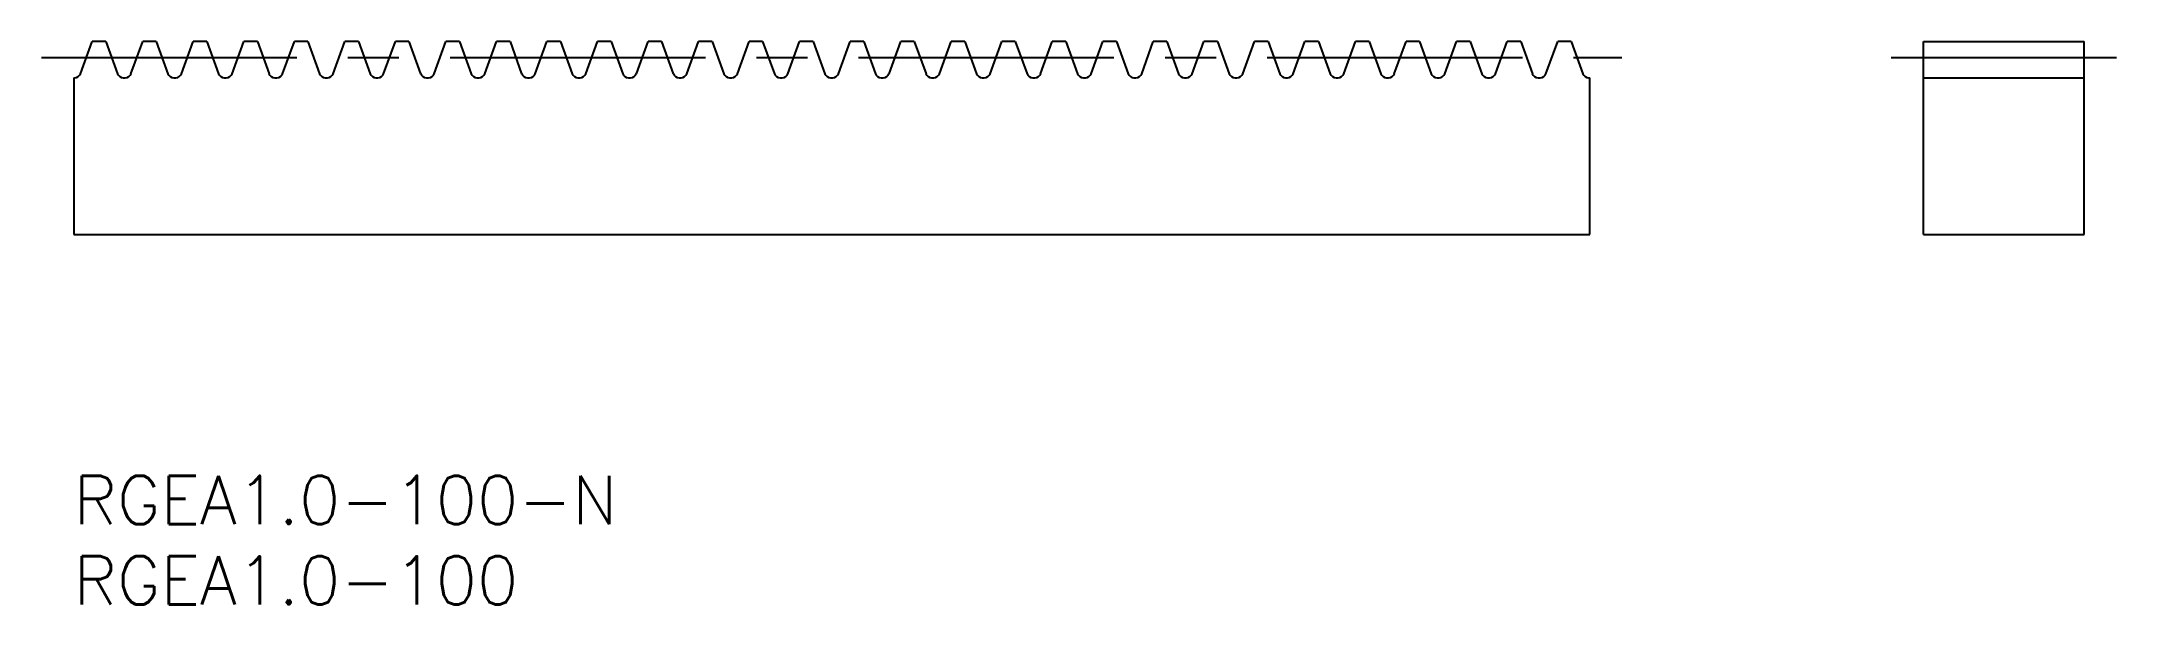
# Model space of a CAD drawing. Extents: x -2 to 127, y -8 to 27.
import ezdxf

# ---------------------------------------------------------------- set-up
doc = ezdxf.new("R2010")
doc.units = 0
doc.header["$LTSCALE"] = 0.5
doc.linetypes.add('CENTER', pattern=[50.8, 31.75, -6.35, 6.35, -6.35])
for name, color, linetype in [('MSM_CENTER', 1, 'CENTER'), ('MSM_CONTINUOUS', 7, 'CONTINUOUS'), ('MSM_PART_NUMBER', 7, 'CONTINUOUS')]:
    doc.layers.add(name, color=color, linetype=linetype)
doc.styles.get("Standard").update_dxf_attribs({"font": 'txt.shx', "height": 3, "bigfont": 'bigfont.shx'})

# ---------------------------------------------------------------- blocks, each defined once
blk = doc.blocks.new('*U3')
at = {"layer": 'MSM_PART_NUMBER'}
blk.add_text('RGEA1.0-100-N', height=3, dxfattribs=at).set_placement((0, -3))
blk = doc.blocks.new('*U4')
at = {"layer": 'MSM_PART_NUMBER'}
blk.add_text('RGEA1.0-100', height=3, dxfattribs=at).set_placement((0, -8))

msp = doc.modelspace()

# ---------------------------------------------------------------- linework, layer by layer
at = {"layer": 'MSM_CENTER'}
for p, q in [((-2, 26), (96.25, 26)), ((113, 26), (127, 26))]:
    msp.add_line(p, q, dxfattribs=at)
at = {"layer": 'MSM_CONTINUOUS'}
for p, q in [((0.42, 25), (1.15, 27)), ((1.99, 27), (1.15, 27)), ((1.99, 27), (2.72, 25)), ((3.56, 25), (4.29, 27)), ((5.13, 27), (4.29, 27)), ((5.13, 27), (5.86, 25)), ((6.71, 25), (7.43, 27)), ((8.28, 27), (7.43, 27)), ((8.28, 27), (9, 25)), ((9.85, 25), (10.58, 27)), ((11.42, 27), (10.58, 27)), ((11.42, 27), (12.15, 25)), ((12.99, 25), (13.72, 27)), ((14.56, 27), (13.72, 27)), ((14.56, 27), (15.29, 25)), ((16.13, 25), (16.86, 27)), ((17.7, 27), (16.86, 27)), ((17.7, 27), (18.43, 25)), ((19.27, 25), (20, 27)), ((20.84, 27), (20, 27)), ((20.84, 27), (21.57, 25)), ((22.41, 25), (23.14, 27)), ((23.98, 27), (23.14, 27)), ((23.98, 27), (24.71, 25)), ((25.56, 25), (26.28, 27)), ((27.13, 27), (26.28, 27)), ((27.13, 27), (27.85, 25)), ((28.7, 25), (29.42, 27)), ((30.27, 27), (29.42, 27)), ((30.27, 27), (31, 25)), ((31.84, 25), (32.57, 27)), ((33.41, 27), (32.57, 27)), ((33.41, 27), (34.14, 25)), ((34.98, 25), (35.71, 27)), ((36.55, 27), (35.71, 27)), ((36.55, 27), (37.28, 25)), ((38.12, 25), (38.85, 27)), ((39.69, 27), (38.85, 27)), ((39.69, 27), (40.42, 25)), ((41.26, 25), (41.99, 27)), ((42.83, 27), (41.99, 27)), ((42.83, 27), (43.56, 25)), ((44.4, 25), (45.13, 27)), ((45.98, 27), (45.13, 27)), ((45.98, 27), (46.7, 25)), ((47.55, 25), (48.27, 27)), ((49.12, 27), (48.27, 27)), ((49.12, 27), (49.85, 25)), ((50.69, 25), (51.42, 27)), ((52.26, 27), (51.42, 27)), ((52.26, 27), (52.99, 25)), ((53.83, 25), (54.56, 27)), ((55.4, 27), (54.56, 27)), ((55.4, 27), (56.13, 25)), ((56.97, 25), (57.7, 27)), ((58.54, 27), (57.7, 27)), ((58.54, 27), (59.27, 25)), ((60.11, 25), (60.84, 27)), ((61.68, 27), (60.84, 27)), ((61.68, 27), (62.41, 25)), ((63.25, 25), (63.98, 27)), ((64.83, 27), (63.98, 27)), ((64.83, 27), (65.55, 25)), ((66.4, 25), (67.12, 27)), ((67.97, 27), (67.12, 27)), ((67.97, 27), (68.69, 25)), ((69.54, 25), (70.27, 27)), ((71.11, 27), (70.27, 27)), ((71.11, 27), (71.84, 25)), ((72.68, 25), (73.41, 27)), ((74.25, 27), (73.41, 27)), ((74.25, 27), (74.98, 25)), ((75.82, 25), (76.55, 27)), ((77.39, 27), (76.55, 27)), ((77.39, 27), (78.12, 25)), ((78.96, 25), (79.69, 27)), ((80.53, 27), (79.69, 27)), ((80.53, 27), (81.26, 25)), ((82.1, 25), (82.83, 27)), ((83.67, 27), (82.83, 27)), ((83.67, 27), (84.4, 25)), ((85.25, 25), (85.97, 27)), ((86.82, 27), (85.97, 27)), ((86.82, 27), (87.54, 25)), ((88.39, 25), (89.12, 27)), ((89.96, 27), (89.12, 27)), ((89.96, 27), (90.69, 25)), ((91.53, 25), (92.26, 27)), ((93.1, 27), (92.26, 27)), ((93.1, 27), (93.83, 25)), ((115, 27), (125, 27)), ((115, 15), (115, 27)), ((125, 15), (125, 27)), ((0, 24.75), (0.07, 24.75)), ((0, 24.75), (0, 15)), ((3.08, 24.75), (3.21, 24.75)), ((6.22, 24.75), (6.35, 24.75)), ((9.36, 24.75), (9.49, 24.75)), ((12.5, 24.75), (12.63, 24.75)), ((15.64, 24.75), (15.77, 24.75)), ((18.79, 24.75), (18.91, 24.75)), ((21.93, 24.75), (22.06, 24.75)), ((25.07, 24.75), (25.2, 24.75)), ((28.21, 24.75), (28.34, 24.75)), ((31.35, 24.75), (31.48, 24.75)), ((34.49, 24.75), (34.62, 24.75)), ((37.64, 24.75), (37.76, 24.75)), ((40.78, 24.75), (40.91, 24.75)), ((43.92, 24.75), (44.05, 24.75)), ((47.06, 24.75), (47.19, 24.75)), ((50.2, 24.75), (50.33, 24.75)), ((53.34, 24.75), (53.47, 24.75)), ((56.49, 24.75), (56.61, 24.75)), ((59.63, 24.75), (59.76, 24.75)), ((62.77, 24.75), (62.9, 24.75)), ((65.91, 24.75), (66.04, 24.75)), ((69.05, 24.75), (69.18, 24.75)), ((72.19, 24.75), (72.32, 24.75)), ((75.34, 24.75), (75.46, 24.75)), ((78.48, 24.75), (78.61, 24.75)), ((81.62, 24.75), (81.75, 24.75)), ((84.76, 24.75), (84.89, 24.75)), ((87.9, 24.75), (88.03, 24.75)), ((91.04, 24.75), (91.17, 24.75)), ((94.18, 24.75), (94.25, 24.75)), ((94.25, 15), (94.25, 24.75)), ((115, 24.75), (125, 24.75)), ((0, 15), (94.25, 15)), ((115, 15), (125, 15))]:
    msp.add_line(p, q, dxfattribs=at)
for centre, start, end in [((0.07, 25.13), 270, 340), ((3.08, 25.13), 200, 270), ((3.21, 25.13), 270, 340), ((6.22, 25.13), 200, 270), ((6.35, 25.13), 270, 340), ((9.36, 25.13), 200, 270), ((9.49, 25.13), 270, 340), ((12.5, 25.13), 200, 270), ((12.63, 25.13), 270, 340), ((15.64, 25.13), 200, 270), ((15.77, 25.13), 270, 340), ((18.79, 25.13), 200, 270), ((18.91, 25.13), 270, 340), ((21.93, 25.13), 200, 270), ((22.06, 25.13), 270, 340), ((25.07, 25.13), 200, 270), ((25.2, 25.13), 270, 340), ((28.21, 25.13), 200, 270), ((28.34, 25.13), 270, 340), ((31.35, 25.13), 200, 270), ((31.48, 25.13), 270, 340), ((34.49, 25.13), 200, 270), ((34.62, 25.13), 270, 340), ((37.64, 25.13), 200, 270), ((37.76, 25.13), 270, 340), ((40.78, 25.13), 200, 270), ((40.91, 25.13), 270, 340), ((43.92, 25.13), 200, 270), ((44.05, 25.13), 270, 340), ((47.06, 25.13), 200, 270), ((47.19, 25.13), 270, 340), ((50.2, 25.13), 200, 270), ((50.33, 25.13), 270, 340), ((53.34, 25.13), 200, 270), ((53.47, 25.13), 270, 340), ((56.49, 25.13), 200, 270), ((56.61, 25.13), 270, 340), ((59.63, 25.13), 200, 270), ((59.76, 25.13), 270, 340), ((62.77, 25.13), 200, 270), ((62.9, 25.13), 270, 340), ((65.91, 25.13), 200, 270), ((66.04, 25.13), 270, 340), ((69.05, 25.13), 200, 270), ((69.18, 25.13), 270, 340), ((72.19, 25.13), 200, 270), ((72.32, 25.13), 270, 340), ((75.34, 25.13), 200, 270), ((75.46, 25.13), 270, 340), ((78.48, 25.13), 200, 270), ((78.61, 25.13), 270, 340), ((81.62, 25.13), 200, 270), ((81.75, 25.13), 270, 340), ((84.76, 25.13), 200, 270), ((84.89, 25.13), 270, 340), ((87.9, 25.13), 200, 270), ((88.03, 25.13), 270, 340), ((91.04, 25.13), 200, 270), ((91.17, 25.13), 270, 340), ((94.18, 25.13), 200, 270)]:
    msp.add_arc(centre, 0.38, start, end, dxfattribs=at)

# ---------------------------------------------------------------- block references
for name in ['*U3', '*U4']:
    msp.add_blockref(name, (0, 0), dxfattribs=at)

doc.saveas('drawing.dxf')
